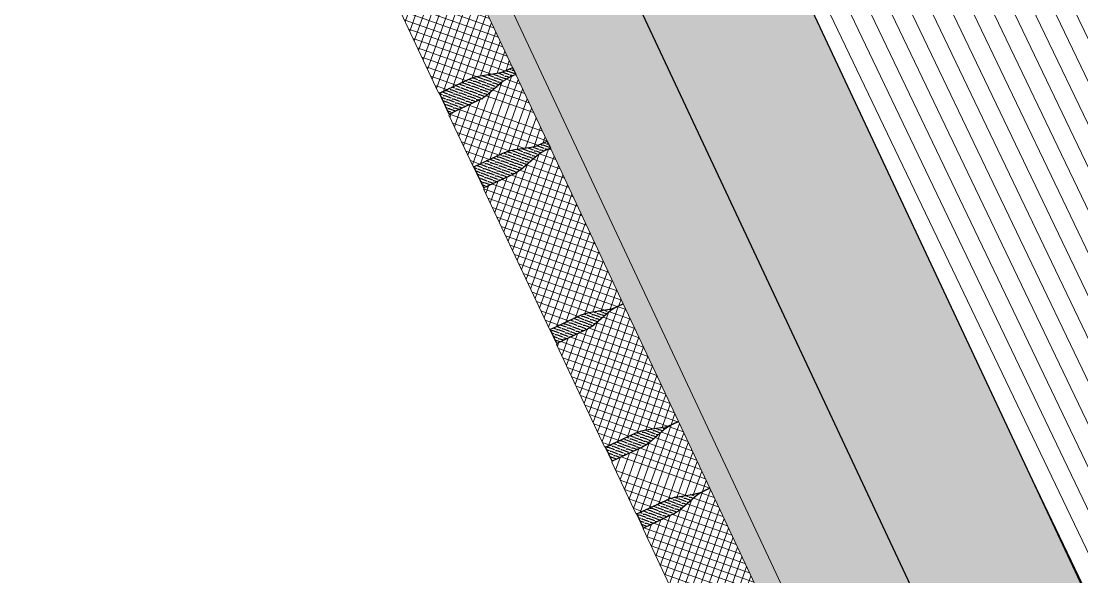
# Model space of a CAD drawing. Header units: metres. Extents: x 678805 to 1359287, y 2747329 to 5497370.
# Drawn here: x 679531.347 to 679532.712, y 2747448.422 to 2747449.138 of the extents above; entities that cross this region are included whole.
import ezdxf

# ---------------------------------------------------------------- set-up
doc = ezdxf.new("R2010")
doc.units = ezdxf.units.M
doc.layers.add('02-L-Waterfeatures 01', color=7, linetype='Continuous', true_color=0x4da6ff)
doc.layers.add('XREF_MON_WATERFEATURE$0$EIT_3 TR sorra', color=7, linetype='Continuous', true_color=0xd8ceb0)
doc.layers.add('XREF_MON_WATERFEATURE$0$-aux', color=50, linetype='Continuous', plot=False)
doc.layers.add('XREF_MON_WATERFEATURE$0$00_Aux', color=6, linetype='Continuous', plot=False)
doc.layers.add('XREF_MON_WATERFEATURE$0$02-L-projecció', color=7, linetype='Continuous', lineweight=5, true_color=0x636363)
doc.layers.add('XREF_MON_WATERFEATURE$0$3-TR tot_u', color=7, linetype='Continuous', lineweight=5, true_color=0x787878)
doc.layers.add('XREF_MON_WATERFEATURE$0$02-L-SEC-View 1', color=7, linetype='Continuous')
for name, color, linetype, lineweight in [('XREF_MON_WATERFEATURE$0$02-L-seccionat', 6, 'Continuous', 5), ('XREF_MON_WATERFEATURE$0$3-TR Formigó', 252, 'Continuous', 0), ('XREF_MON_WATERFEATURE$0$3-TR terra compactada', 45, 'Continuous', 0), ('XREF_MON_WATERFEATURE$0$3-TR Tot-u', 37, 'Continuous', 0)]:
    doc.layers.add(name, color=color, linetype=linetype, lineweight=lineweight)
pattern_1 = [(44.99999999999999, (-2.950745612382889, 0.02301507885567844), (-0.006735192090801862, 0.006735192090801865), []), (134.9999999999999, (-2.950745612382889, 0.02301507885567844), (-0.006735192090801865, -0.006735192090801862), [])]
pattern_2 = [(43.98579928974752, (11.0618893946521, -101.1294465593528), (0.00192727512556013, 0.006603891924047489), [0.008532812500000061, -0.001706562500000013, 0, -0.001706562500000013])]

# ---------------------------------------------------------------- blocks, each defined once
blk = doc.blocks.new('XREF_MON_WATERFEATURE$0$General Section WaterFalls')
at = {"layer": 'XREF_MON_WATERFEATURE$0$3-TR Formigó'}
h = blk.add_hatch(dxfattribs=at)
h.set_pattern_fill('ANSI37', color=256, scale=0.002999999999999999, angle=-18.27604261022104, style=0)
h.set_pattern_definition(pattern_1)
edge = h.paths.add_edge_path()
edge.add_line((40.78074249159545, -31.14217662625015), (40.78080639402544, -31.13398109655752))
edge.add_arc((40.73239030689001, -31.13360357261263), 0.04841755882590122, -0.4467548583182131, 15.55226428892074)
edge.add_line((40.77903511887416, -31.12062198901549), (40.77325036887429, -31.09983651746579))
edge.add_arc((40.82830268191174, -31.08451505936682), 0.05714459101218528, 179.5532511125338, 195.5522702470631, ccw=False)
edge.add_line((40.77115982910618, -31.08406949369237), (40.77148048670337, -31.04294546977011))
edge.add_line((40.77148048579693, -31.04294546949677), (40.77068330433258, -31.04293925332833))
edge.add_line((40.7706833044067, -31.04293925315142), (40.77068988635987, -31.04209520286129))
edge.add_line((40.770689886529, -31.04209520341828), (40.62486844806742, -31.04095818038771))
edge.add_line((40.62486844789237, -31.04095818055794), (40.62486186800811, -31.04180223349293))
edge.add_line((40.62486186809838, -31.04180223308504), (40.62406468614412, -31.04179601283161))
edge.add_line((40.62406468577683, -31.0417960123159), (40.62374402771015, -31.0829200395159))
edge.add_arc((40.56660117954016, -31.08247447689064), 0.0571445857302265, -16.445765776522194, -0.4467466918054015, ccw=False)
edge.add_line((40.62140787485987, -31.09865254489705), (40.61529970650106, -31.1193452880593))
edge.add_arc((40.66173640405759, -31.13305267086253), 0.04841755091846363, 163.5542290581637, 179.5532481786626)
edge.add_line((40.61332032456994, -31.1326751485467), (40.6132564204818, -31.14087067769172))
edge.add_line((40.61325642140582, -31.14087067777291), (40.78074249238805, -31.14217662621891))
h = blk.add_hatch(dxfattribs=at)
h.set_pattern_fill('ANSI37', color=256, scale=0.002999999999999999, angle=-18.27604261022104, style=0)
h.set_pattern_definition(pattern_1)
edge = h.paths.add_edge_path()
edge.add_line((40.87570266285911, -31.14292056113482), (40.87576656775654, -31.13472503176666))
edge.add_arc((40.82735047629103, -31.13434751657769), 0.04841756329248895, -0.4467438236486732, 15.55227535667759)
edge.add_line((40.87399528967217, -31.12136592250317), (40.86821054018952, -31.10058045161469))
edge.add_arc((40.92326285364106, -31.08525899518281), 0.05714459042789036, 179.553249814863, 195.5522689535439, ccw=False)
edge.add_line((40.86611999943852, -31.08481342811137), (40.86644065755294, -31.04368940485033))
edge.add_line((40.86644065799192, -31.04368940577842), (40.86564347670908, -31.04368318868913))
edge.add_line((40.86564347613603, -31.04368318803608), (40.86565005797866, -31.04283913770945))
edge.add_line((40.86565005872399, -31.04283913807012), (40.7923544927027, -31.04226762696392))
edge.add_line((40.79235449247062, -31.04226762708277), (40.79234791022539, -31.04311167825724))
edge.add_line((40.79234791034833, -31.04311167774722), (40.79155072905732, -31.04310545771284))
edge.add_line((40.79155072849244, -31.04310545767657), (40.79123007072191, -31.08422948546477))
edge.add_arc((40.73408722411841, -31.08378392434679), 0.05714458402054452, -16.445764324364518, -0.44674515957092353, ccw=False)
edge.add_line((40.78889391804114, -31.09996199049056), (40.7827857487625, -31.12065473383942))
edge.add_arc((40.8292224467732, -31.1343621131964), 0.04841755135676758, 163.554232349569, 179.5532514948844)
edge.add_line((40.78080636868253, -31.13398459483869), (40.78074246617749, -31.14218012401614))
edge.add_line((40.78074246505275, -31.14218012383208), (40.87570266183008, -31.14292056124214))
h = blk.add_hatch(dxfattribs=at)
h.set_pattern_fill('ANSI37', color=256, scale=0.002999999999999999, angle=-18.27604261022104, style=0)
h.set_pattern_definition(pattern_1)
edge = h.paths.add_edge_path()
edge.add_line((41.04318873258308, -31.14422650914639), (41.04325263501307, -31.13603097945376))
edge.add_arc((40.99483654880896, -31.13565345527604), 0.04841755882590122, -0.4467548583182131, 15.55226428892074)
edge.add_line((41.04148136079311, -31.12267187191173), (41.03569661079324, -31.10188640036203))
edge.add_arc((41.09074892429635, -31.08656494272873), 0.05714459110889258, 179.5532510767952, 195.5522701820825, ccw=False)
edge.add_line((41.03360607055947, -31.08611937658861), (41.03392672815666, -31.04499535266635))
edge.add_line((41.03392672818154, -31.04499535262585), (41.03312954671719, -31.0449891364574))
edge.add_line((41.03312954585999, -31.04498913604766), (41.03313612781316, -31.04414508575753))
edge.add_line((41.03313612937927, -31.04414508631453), (40.88731469091769, -31.04300806328396))
edge.add_line((40.88731469027698, -31.04300806345418), (40.88730811039272, -31.04385211638917))
edge.add_line((40.88730811048299, -31.04385211574845), (40.88651092852873, -31.04384589549502))
edge.add_line((40.8865109286271, -31.04384589521214), (40.88619027056043, -31.08496992241214))
edge.add_arc((40.82904742145911, -31.08452436001971), 0.05714458561940226, -16.445765772794118, -0.4467466560668072, ccw=False)
edge.add_line((40.88385411631316, -31.10070242779329), (40.87774594795435, -31.12139517095554))
edge.add_arc((40.92418264551088, -31.13510255352594), 0.0484175508021077, 163.5542290625637, 179.5532482208429)
edge.add_line((40.87576656602323, -31.13472503144294), (40.87570266193509, -31.14292056058796))
edge.add_line((40.87570266285911, -31.14292056113482), (41.04318873384134, -31.14422650958082))
h = blk.add_hatch(dxfattribs=at)
h.set_pattern_fill('ANSI37', color=256, scale=0.002999999999999999, angle=-18.27604261022104, style=0)
h.set_pattern_definition(pattern_1)
edge = h.paths.add_edge_path()
edge.add_line((41.26441874913871, -31.14595149224624), (41.26448265348342, -31.13775596269555))
edge.add_arc((41.21606656676158, -31.13737844559364), 0.04841755849467181, -0.4467466283651467, 15.55227254300524)
edge.add_line((41.26271137595177, -31.12439685501158), (41.25692662650461, -31.10361138364442))
edge.add_arc((41.31197894364595, -31.08828992489725), 0.05714459466022873, 179.5532509293158, 195.5522700439978, ccw=False)
edge.add_line((41.25483608664945, -31.08784435945563), (41.2551567446888, -31.0467203356794))
edge.add_line((41.25515674473718, -31.04672033595853), (41.25435956379005, -31.0467141204513))
edge.add_line((41.25435956381261, -31.046714119846), (41.25436614473541, -31.04587006970598))
edge.add_line((41.25436614453793, -31.04587006964721), (41.05480076227997, -31.04431398650634))
edge.add_line((41.05480076232925, -31.04431398678571), (41.05479418011951, -31.0451580374815))
edge.add_line((41.05479418067262, -31.04515803745016), (41.05399700019498, -31.0451518186652))
edge.add_line((41.05399699974805, -31.04515181900933), (41.05367634156675, -31.08627584470028))
edge.add_arc((40.99653348326683, -31.08583028404973), 0.05714459453390366, -16.445762793266, -0.44674364543789125, ccw=False)
edge.add_line((41.05134018836543, -31.10200835159048), (41.04523201849451, -31.12270109376295))
edge.add_arc((41.0916687194258, -31.13640847196802), 0.04841755342405468, 163.5542355793745, 179.5532547029849)
edge.add_line((41.04325263854116, -31.13603095547296), (41.04318873526231, -31.14422648439486))
edge.add_line((41.04318873444572, -31.14422648400068), (41.26441874859655, -31.14595149185926))
h = blk.add_hatch(dxfattribs=at)
h.set_pattern_fill('ANSI37', color=256, scale=0.002999999999999999, angle=-18.27604261022104, style=0)
h.set_pattern_definition(pattern_1)
edge = h.paths.add_edge_path()
edge.add_line((41.36937864311039, -31.14676990080625), (41.36944254800782, -31.1385743714381))
edge.add_arc((41.32102645700797, -31.13819685648195), 0.04841756340331319, -0.4467438658289858, 15.55227527998455)
edge.add_line((41.36767127085477, -31.12521526217461), (41.36188652137212, -31.10442979128612))
edge.add_arc((41.41693883389235, -31.08910833485425), 0.05714459068712686, 179.5532502593328, 195.5522693413966, ccw=False)
edge.add_line((41.35979598015547, -31.08866276824847), (41.36011663826988, -31.04753874498742))
edge.add_line((41.3601166382432, -31.04753874521703), (41.35931945696036, -31.04753252812773))
edge.add_line((41.3593194577843, -31.04753252817318), (41.35932603962692, -31.04668847784654))
edge.add_line((41.35932603990659, -31.04668847797439), (41.2860304738853, -31.04611696686818))
edge.add_line((41.2860304727219, -31.0461169667542), (41.28602389047668, -31.04696101792867))
edge.add_line((41.28602389059961, -31.04696101788431), (41.2852267093086, -31.04695479784993))
edge.add_line((41.28522671014071, -31.0469547980465), (41.28490605237018, -31.0880788258347))
edge.add_arc((41.22776320436969, -31.08763326401822), 0.05714458413136875, -16.44576432809248, -0.44674519530951784, ccw=False)
edge.add_line((41.28256989829242, -31.10381133016199), (41.27646172901378, -31.12450407351086))
edge.add_arc((41.32289842888713, -31.13821145263501), 0.04841755137164028, 163.5542329003365, 179.5532520194679)
edge.add_line((41.27448234939948, -31.13783393404447), (41.27441844689443, -31.14602946322191))
edge.add_line((41.27441844670102, -31.14602946303785), (41.36937864347835, -31.14676990044791))
h = blk.add_hatch(dxfattribs=at)
h.set_pattern_fill('ANSI37', color=256, scale=0.002999999999999999, angle=-18.27604261022104, style=0)
h.set_pattern_definition(pattern_1)
edge = h.paths.add_edge_path()
edge.add_line((41.60060835490003, -31.14857288566418), (41.60067225924474, -31.14037735611349))
edge.add_arc((41.55225617205724, -31.13999983854592), 0.04841755860549605, -0.4467466705454593, 15.55227246631219)
edge.add_line((41.59890098311007, -31.12701824912801), (41.59311623366291, -31.10623277776085))
edge.add_arc((41.64816854987293, -31.09091131924652), 0.05714459440099222, 179.553250484846, 195.5522696561451, ccw=False)
edge.add_line((41.59102569287643, -31.09046575264074), (41.59134635091579, -31.04934172886451))
edge.add_line((41.59134635096416, -31.04934172937647), (41.59054917001703, -31.04933551386924))
edge.add_line((41.59054917003959, -31.04933551349677), (41.59055575096239, -31.04849146335675))
edge.add_line((41.59055575029925, -31.04849146353081), (41.39099036804129, -31.04693538038994))
edge.add_line((41.39099036809057, -31.04693537950516), (41.39098378588083, -31.04777943020095))
edge.add_line((41.39098378550261, -31.04777943110093), (41.39018660502498, -31.04777321231597))
edge.add_line((41.39018660597503, -31.04777321172878), (41.38986594779373, -31.08889723741973))
edge.add_arc((41.33272308949381, -31.08845167700201), 0.0571445946447279, -16.445762796994018, -0.44674368117648555, ccw=False)
edge.add_line((41.38752979459241, -31.10462974547409), (41.38142162472149, -31.12532248764655))
edge.add_arc((41.42785832611844, -31.1390298656188), 0.04841755342405468, 163.5542355793745, 179.5532547029849)
edge.add_line((41.37944224476814, -31.13865234912373), (41.37937834148929, -31.14684787804563))
edge.add_line((41.37937834160402, -31.14684787811711), (41.60060835575485, -31.14857288597569))
at = {"layer": 'XREF_MON_WATERFEATURE$0$3-TR terra compactada'}
h = blk.add_hatch(dxfattribs=at)
h.set_pattern_fill('LINE', color=256, scale=0.007499999999999998)
h.set_pattern_definition([(359.9999999999999, (-1.593222050461918, -1.450000001117587), (3.469446951953614e-18, 0.0238125), [])])
edge = h.paths.add_edge_path(flags=16)
edge.add_arc((87.91270721703768, -34.89102650922723), 0.03000000000000113, 0, 360)
h.paths.add_polyline_path([(60.86794612370431, -34.06345526850782), (60.86794612370431, -34.8165326055605), (77.28848761087283, -34.81653260439634), (77.28848760994151, -35.96653260430321), (94.02980208816007, -35.96653260337189), (94.02346620196477, -34.53352967253886), (88.77741158520803, -34.42881766473874), (88.7764219455421, -34.4783984052483), (88.67512278445065, -34.8564527768176), (84.06023222394288, -34.76436978625134), (83.96552849235013, -34.41241660504602), (83.95774579746649, -34.38224918977357), (83.95875280490145, -34.33179827523418), (79.98875382728875, -34.25026744417846), (79.98875382775441, -35.78771875007078), (77.43852502759546, -35.78771875007078), (77.43852502852678, -35.43748732609674), (78.61814005719498, -35.43770227907225), (78.05505687510595, -33.4629564518109), (67.10211191978306, -33.3788115279749), (67.01179703883827, -33.17811179091223), (66.85097349714488, -33.17687627975829), (63.56725041614845, -33.15126436809078), (63.56725041707978, -34.70336046814919), (61.01713174395263, -34.70336046768352), (61.01713174441829, -34.35336060426198), (62.10765844490379, -34.35336060402915), (61.58575402200222, -32.50950451311655), (50.6815704330802, -32.42573419259861), (50.59114177431911, -32.2250335814897), (50.42511908290908, -32.2237581287045), (47.14811543934047, -32.19819437991828), (47.14721526950598, -33.38156245509163), (44.99754665372893, -33.38156245509163), (44.99754665279761, -33.03156259073876), (45.56926759378985, -33.03156259120442), (45.14311256445944, -31.55625739693642), (34.2616229839623, -31.47266142093576), (34.17091776337475, -31.2719586850144), (34.00475173024461, -31.27068213094026), (30.72633214015514, -31.24511096207425), (30.72633214108646, -32.37863686797209), (28.57621343620121, -32.37863686820492), (28.57621343526989, -32.02863700361922), (29.14793437626213, -32.02863700361922), (28.72177934786305, -30.55333180958405), (17.8412764519453, -30.4697434140835), (17.68143947003409, -31.50181839196011), (28.27606689184904, -31.50181839149445), (28.27606689091772, -32.61037793336436), (44.44740463607013, -32.61037793196738), (44.44740463700145, -34.06345526920632)])
at = {"layer": 'XREF_MON_WATERFEATURE$0$3-TR Tot-u'}
h = blk.add_hatch(dxfattribs=at)
h.set_pattern_fill('EARTH', color=256, scale=0.004999999999999998, angle=-84.07414778341365)
h.set_pattern_definition([(275.9258522165863, (44.29588295286521, -32.63154151011258), (0.03485825126725671, -0.02830242601949161), [0.03175, -0.03175]), (275.9258522165863, (44.30772558040917, -32.63031229283661), (0.03485825126725671, -0.02830242601949161), [0.03175, -0.03175]), (275.9258522165863, (44.31956820748746, -32.62908307556063), (0.03485825126725671, -0.02830242601949161), [0.03175, -0.03175]), (5.925852216586345, (44.32392548862845, -32.63262087898329), (0.02830242601949161, 0.03485825126725671), [0.03174999999999994, -0.03174999999999994]), (5.925852216586345, (44.32515470543876, -32.64446350559592), (0.02830242601949161, 0.03485825126725671), [0.03174999999999994, -0.03174999999999994]), (5.925852216586345, (44.3263839231804, -32.65630613290705), (0.02830242601949161, 0.03485825126725671), [0.03174999999999994, -0.03174999999999994])])
h.paths.add_polyline_path([(34.26260966900736, -31.4726690009702), (45.14311256445944, -31.55625739693642), (45.22670621238649, -31.85156099428423), (45.99745839787647, -31.85156254423782), (45.99745968589559, -31.56282083503902), (45.37285237573087, -31.55802235053852), (45.31806802144274, -31.35759557317942), (34.17091776337475, -31.2719586850144)])
at = {"layer": 'XREF_MON_WATERFEATURE$0$3-TR tot_u'}
h = blk.add_hatch(dxfattribs=at)
h.set_pattern_fill('AR-CONC', color=256, scale=0.0002499999999999997, angle=90.27678088138283)
h.set_pattern_definition([(158.5528234916038, (-5.539041012525558e-06, -0.1028410240542144), (-0.01071414020334408, 0.04444703537656459), [0.004762499999999992, -0.05238749999999992]), (103.5528234916037, (-5.539041012525558e-06, -0.1028410240542144), (-0.042478511822929, -0.02355052202099124), [0.00380999999999999, -0.04191014604249986]), (209.0042681916038, (-0.000898381695151329, -0.09913711715489626), (-0.05319265014223657, 0.02089651386113734), [0.004047502199999994, -0.04452256114999994]), (154.7370234916037, (-0.01204552920535207, -0.1068818944040686), (-0.01159854796105582, 0.06759205884945055), [0.007143749999999993, -0.07858124999999992]), (205.1883811016037, (-0.01301207952201366, -0.1012492310255766), (-0.07752613342460271, 0.03658516449488297), [0.006071255784999993, -0.06678390203999988]), (99.73697466160377, (-0.01204552920535207, -0.1068818944040686), (-0.07752613342278562, 0.03658516449904599), [0.005714991767499993, -0.0628649329799999]), (129.5528234916038, (-0.0110559668391943, -0.09985168324783444), (0.01217751511735449, 0.04406843003303181), [0.004762499999999995, -0.05238749999999995]), (74.55282349160389, (-0.0110559668391943, -0.09985168324783444), (-0.04856998646426811, -3.622266203678892e-06), [0.003809999999999994, -0.04190999999999991]), (180.0042684916038, (-0.01004117308184505, -0.0961793134920299), (-0.03639247154533939, 0.04406480761108347), [0.004047502199999996, -0.04452248439999996]), (146.0528234916038, (-5.539041012525558e-06, -0.1028410240542144), (-0.02028587552938745, -0.005993882991116794), [0, -0.04140199999999994, 0, -0.04254499999999994, 0, -0.04206874999999994]), (116.0528234916039, (-5.539041012525558e-06, -0.1028410240542144), (-0.02905871588294157, 0.007867938773241594), [0, -0.02425699999999996, 0, -0.04044949999999992, 0, -0.01603374999999996]), (76.05282349160386, (0.004500031471252441, -0.1162656124215573), (-0.009427757665139926, 0.03259170348029379), [0, -0.01587499999999993, 0, -0.04952999999999986, 0, -0.06572249999999971]), (66.05282349160387, (0.006520467810332775, -0.1222856075037271), (-0.01780916575072015, 0.03308521069580599), [0, -0.02063749999999998, 0, -0.03289299999999997, 0, -0.04667249999999996])])
h.paths.add_polyline_path([(45.31806802144274, -31.35759557317942), (45.49559780023992, -31.2089550034143), (34.10312230791897, -31.12143342685886), (34.17091776337475, -31.2719586850144)])
at = {"layer": 'XREF_MON_WATERFEATURE$0$EIT_3 TR sorra'}
h = blk.add_hatch(dxfattribs=at)
h.set_pattern_fill('ANSI36', color=256, scale=0.001075000000000009, angle=-1.01420071025247, style=0, double=1)
h.set_pattern_definition([(43.98579928974752, (10.79944315366447, -101.1273966764566), (0.00192727512556013, 0.006603891924047489), [0.008532812500000061, -0.001706562500000013, 0, -0.001706562500000013])])
edge = h.paths.add_edge_path()
edge.add_line((40.78074246598408, -31.14218012290075), (40.78080636944444, -31.13398459305801))
edge.add_arc((40.7323902877979, -31.13360707531683), 0.04841755257304683, -0.446747268807744, 15.55227187194372)
edge.add_line((40.77903509233147, -31.12062548683025), (40.77325034430911, -31.09984001152005))
edge.add_arc((40.82830266142264, -31.08451855066232), 0.0571445942156798, 179.5532539892588, 195.5522731529117, ccw=False)
edge.add_line((40.77115980302915, -31.08407298754901), (40.77148048973426, -31.04294546836084))
edge.add_line((40.77148049045354, -31.04294546833262), (40.7915507591734, -31.04310196553674))
edge.add_line((40.79155075922608, -31.04310196638107), (40.79123007244591, -31.08422948505405))
edge.add_arc((40.73408721154556, -31.08378392038867), 0.05714459736739348, -16.445766153051807, -0.4467470114216212, ccw=False)
edge.add_line((40.78889391710982, -31.09996199188754), (40.7827857488179, -31.12065473261988))
edge.add_arc((40.82922243978828, -31.13436211482622), 0.0484175439073625, 163.5542282206263, 179.5532473088979)
edge.add_line((40.78080636728555, -31.13398459227756), (40.7807424647491, -31.14218012340623))
h = blk.add_hatch(dxfattribs=at)
h.set_pattern_fill('ANSI36', color=256, scale=0.001075000000000009, angle=-1.01420071025247, style=0, double=1)
h.set_pattern_definition(pattern_2)
edge = h.paths.add_edge_path()
edge.add_line((40.87570263817906, -31.14292405918241), (40.87576653991031, -31.13472852974941))
edge.add_arc((40.82735045487061, -31.1343510132283), 0.04841755708570963, -0.4467455132575356, 15.55227354001481)
edge.add_line((40.87399526266381, -31.12136942241341), (40.86821051460597, -31.10058394758189))
edge.add_arc((40.92326282989234, -31.08526249113493), 0.05714459220355843, 179.5532497589926, 195.5522688845015, ccw=False)
edge.add_line((40.86611997475848, -31.08481692359783), (40.8664406606543, -31.04368940463279))
edge.add_line((40.86644066032022, -31.0436894048471), (40.88651092943859, -31.04384589973084))
edge.add_line((40.88651093002409, -31.04384589963593), (40.88619024280992, -31.08497342110796))
edge.add_arc((40.82904739491642, -31.08452785713598), 0.0571445854768251, -16.4457662394492, -0.44674710053658373, ccw=False)
edge.add_line((40.88385408883914, -31.10070592584088), (40.8777459204012, -31.1213986670154))
edge.add_arc((40.9241826175712, -31.13510605064221), 0.04841755052477783, 163.554227419061, 179.553246562732)
edge.add_line((40.87576653808355, -31.13472852762789), (40.87570263691319, -31.14292406018851))
h = blk.add_hatch(dxfattribs=at)
h.set_pattern_fill('ANSI36', color=256, scale=0.001075000000000009, angle=-1.01420071025247, style=0, double=1)
h.set_pattern_definition(pattern_2)
edge = h.paths.add_edge_path()
edge.add_line((41.0431887069717, -31.14423000626266), (41.04325261043207, -31.13603447641991))
edge.add_arc((40.99483652971685, -31.13565695798025), 0.04841755268387107, -0.4467473109880312, 15.55227179525065)
edge.add_line((41.04148133425042, -31.12267537042499), (41.03569658622806, -31.10188989511478))
edge.add_arc((41.09074890241027, -31.08656843286008), 0.0571445943123871, 179.5532539535203, 195.5522730879311, ccw=False)
edge.add_line((41.03360604587942, -31.08612287044525), (41.03392673258453, -31.04499535125709))
edge.add_line((41.03392673097551, -31.04499535192735), (41.05399699969536, -31.04515184913148))
edge.add_line((41.05399699974805, -31.04515184834599), (41.05367631296788, -31.08627936701897))
edge.add_arc((40.99653345346451, -31.08583380421624), 0.05714459736739348, -16.445766153051807, -0.4467470114216212, ccw=False)
edge.add_line((41.05134015949443, -31.10201187571511), (41.04523199120251, -31.12270461644745))
edge.add_arc((41.09166868077591, -31.13641199679114), 0.04841754379100657, 163.5542282250263, 179.5532473510782)
edge.add_line((41.0432526092045, -31.1360344751738), (41.04318870666805, -31.14423000630247))
h = blk.add_hatch(dxfattribs=at)
h.set_pattern_fill('ANSI36', color=256, scale=0.001075000000000009, angle=-1.01420071025247, style=0, double=1)
h.set_pattern_definition([(43.98579928974752, (11.55556537630036, -101.1332958992571), (0.00192727512556013, 0.006603891924047489), [0.008532812500000061, -0.001706562500000013, 0, -0.001706562500000013])])
edge = h.paths.add_edge_path()
edge.add_line((41.27441841876134, -31.1460329615511), (41.26441872478942, -31.14595499076632))
edge.add_line((41.26441872492433, -31.14595499099232), (41.26448262702269, -31.13775946119017))
edge.add_arc((41.21606654534116, -31.13738193898462), 0.04841755279407357, -0.4467514048749424, 15.55226774490095)
edge.add_line((41.26271135127172, -31.12440035492182), (41.25692660177682, -31.1036148796157))
edge.add_arc((41.311978910584, -31.08829342154786), 0.05714458736414182, 179.5532512957519, 195.5522704501285, ccw=False)
edge.add_line((41.25483606150374, -31.08784785633907), (41.25515674732042, -31.0467203353863))
edge.add_line((41.25515674659982, -31.04672033526003), (41.28522671101664, -31.04695480136665))
edge.add_line((41.28522671107203, -31.04695480153896), (41.28490602430003, -31.08808232315702))
edge.add_arc((41.22776317084208, -31.08763676113449), 0.05714459073350465, -16.445765473899826, -0.44674634346989706, ccw=False)
edge.add_line((41.28256986988708, -31.10381482960656), (41.27646170155968, -31.12450757081758))
edge.add_arc((41.32289839582518, -31.13821494928561), 0.04841754612075075, 163.5542325475677, 179.553251692707)
edge.add_line((41.2744823214598, -31.13783743022941), (41.27441841803901, -31.14603296106602))
edge.add_line((41.27441841876134, -31.1460329615511), (41.26441872478942, -31.14595499076632))
h = blk.add_hatch(dxfattribs=at)
h.set_pattern_fill('ANSI36', color=256, scale=0.001075000000000009, angle=-1.01420071025247, style=0, double=1)
h.set_pattern_definition([(43.98579928974752, (11.66052526980639, -101.1341143101454), (0.00192727512556013, 0.006603891924047489), [0.008532812500000061, -0.001706562500000013, 0, -0.001706562500000013])])
edge = h.paths.add_edge_path()
edge.add_line((41.37937831273302, -31.14685137150809), (41.3693786187611, -31.14677340072331))
edge.add_line((41.36937861889601, -31.14677340071648), (41.36944252099437, -31.13857787091433))
edge.add_arc((41.32102643931285, -31.1382003496401), 0.04841755279407357, -0.4467514048749424, 15.55226774490095)
edge.add_line((41.36767124570906, -31.12521876394749), (41.36188649621416, -31.10443328864137))
edge.add_arc((41.41693880502135, -31.08911183197051), 0.05714458736414182, 179.5532512957519, 195.5522704501285, ccw=False)
edge.add_line((41.35979595594108, -31.08866626629606), (41.36011664175776, -31.04753874534329))
edge.add_line((41.36011664103717, -31.04753874544986), (41.39018660545398, -31.04777321155647))
edge.add_line((41.39018660597503, -31.04777321149595), (41.38986591920303, -31.08890073311402))
edge.add_arc((41.33272306574509, -31.08845517062582), 0.05714459062268041, -16.445765470171807, -0.44674630773130275, ccw=False)
edge.add_line((41.38752976525575, -31.10463324049488), (41.38142159692834, -31.1253259817059))
edge.add_arc((41.42785829026252, -31.1390333592426), 0.04841754623710667, 163.5542325431677, 179.5532516505266)
edge.add_line((41.37944221589714, -31.13865583995357), (41.37937831247635, -31.14685137079018))
edge.add_line((41.37937831273302, -31.14685137150809), (41.3693786187611, -31.14677340072331))
h = blk.add_hatch(dxfattribs=at)
h.set_pattern_fill('ANSI36', color=256, scale=0.001075000000000009, angle=-1.01420071025247, style=0, double=1)
h.set_pattern_definition([(62.26184189996857, (68.07752234721556, 216.894108738983), (-0.0002408934137096957, 0.006875154421344565), [0.008532812500000075, -0.001706562500000016, 0, -0.001706562500000016])])
h.paths.add_polyline_path([(34.10252279648557, -31.1214288212359), (45.49559780303389, -31.20895500085317), (45.49583161249757, -31.17895582946949), (34.10248376289383, -31.0901877048891)])
at = {"layer": 'XREF_MON_WATERFEATURE$0$-aux'}
for points in [[(40.78074246551841, -31.14218012336642), (40.78074246598408, -31.14218012290075), (40.78080636914819, -31.13398459344171, 0.06992251114754273), (40.77903509233147, -31.12062548683025), (40.77325034467503, -31.09984001144767, -0.06992251114800961), (40.77115980302915, -31.08407298754901), (40.77148049045354, -31.04294546833262), (40.79155075922608, -31.04310196638107), (40.79123007133603, -31.08422948396765, -0.0699225111484148), (40.78889391710982, -31.09996199188754), (40.78278574859723, -31.12065473338589, 0.06992251114798485), (40.78080636728555, -31.13398459227756), (40.78074246551841, -31.14218012336642), (40.78074246598408, -31.14218012290075)], [(40.87570263724774, -31.14292406011373), (40.87570263817906, -31.14292405918241), (40.87576654041186, -31.13472852949053, 0.06992251114754273), (40.87399526266381, -31.12136942241341), (40.86821051547304, -31.100583946798, -0.06992251114800961), (40.86611997475848, -31.08481692359783), (40.86644066032022, -31.0436894048471), (40.88651093002409, -31.04384589963593), (40.8861902425997, -31.08497342118062, -0.0699225111484148), (40.88385408883914, -31.10070592584088), (40.8777459198609, -31.12139866757207, 0.06992251114798485), (40.87576653808355, -31.13472852762789), (40.87570263724774, -31.14292406011373), (40.87570263817906, -31.14292405918241)], [(41.04318870650604, -31.144230005797), (41.0431887069717, -31.14423000626266), (41.04325261106715, -31.13603447563946, 0.06992251114754273), (41.04148133425042, -31.12267537042499), (41.03569658659399, -31.10188989480957, -0.06992251114800961), (41.03360604587942, -31.08612287044525), (41.03392673097551, -31.04499535192735), (41.05399699974805, -31.04515184834599), (41.05367631372064, -31.08627936732955, -0.0699225111484148), (41.05134015949443, -31.10201187571511), (41.04523199098185, -31.1227046160493, 0.06992251114798485), (41.0432526092045, -31.1360344751738), (41.04318870650604, -31.144230005797), (41.0431887069717, -31.14423000626266)], [(41.27441841876134, -31.1460329615511), (41.26441872492433, -31.14595499099232), (41.2644826262258, -31.13775946106762, 0.06992251114754273), (41.26271135127172, -31.12440035492182), (41.25692660128698, -31.10361487884074, -0.06992251114800961), (41.25483606150374, -31.08784785633907), (41.25515674659982, -31.04672033526003), (41.28522671107203, -31.04695480153896), (41.28490602504462, -31.08808232331648, -0.0699225111484148), (41.28256986988708, -31.10381482960656), (41.27646170230582, -31.12450757110491, 0.06992251114798485), (41.2744823214598, -31.13783743022941), (41.27441841876134, -31.1460329615511), (41.26441872492433, -31.14595499099232)], [(41.37937831273302, -31.14685137150809), (41.36937861889601, -31.14677340071648), (41.36944252159446, -31.13857787009329, 0.06992251114754273), (41.36767124570906, -31.12521876394749), (41.36188649572432, -31.10443328903057, -0.06992251114800961), (41.35979595594108, -31.08866626629606), (41.36011664103717, -31.04753874544986), (41.39018660597503, -31.04777321149595), (41.38986591948196, -31.08890073327348, -0.0699225111484148), (41.38752976525575, -31.10463324049488), (41.38142159720883, -31.12532598152757, 0.06992251114798485), (41.37944221589714, -31.13865583995357), (41.37937831273302, -31.14685137150809), (41.36937861889601, -31.14677340071648)]]:
    blk.add_lwpolyline(points, format="xyb", dxfattribs=at)
at = {"layer": 'XREF_MON_WATERFEATURE$0$00_Aux'}
blk.add_lwpolyline([(34.26260966900736, -31.4726690009702), (45.14311256445944, -31.55625739693642), (45.22670621238649, -31.85156099428423), (45.99745839787647, -31.85156254423782), (45.99745968589559, -31.56282083503902), (45.37285237573087, -31.55802235053852), (45.31806802144274, -31.35759557317942), (34.17091776337475, -31.2719586850144)], close=True, dxfattribs=at)
at = {"layer": 'XREF_MON_WATERFEATURE$0$02-L-projecció'}
for points in [[(30.72633214015514, -31.24511096207425), (34.00475173024461, -31.27068213094026), (34.17091776337475, -31.2719586850144), (34.2616229839623, -31.47266142093576), (45.14311256445944, -31.55625739693642), (45.56926759378985, -33.03156259120442), (44.99754665279761, -33.03156259073876), (44.99754665372893, -33.38156245509163), (47.14721526950598, -33.38156245509163), (47.14811543934047, -32.19819437991828), (50.42511908290908, -32.2237581287045), (50.59114177431911, -32.2250335814897), (50.6815704330802, -32.42573419259861), (61.58575402200222, -32.50950451311655), (62.10765844490379, -34.35336060402915), (61.01713174441829, -34.35336060426198), (61.01713174395263, -34.70336046768352), (63.56725041707978, -34.70336046814919), (63.56725041614845, -33.15126436809078), (66.85097349714488, -33.17687627975829)], [(34.10252279648557, -31.1214288212359), (45.49559780256823, -31.20895500155166)], [(30.72633214015514, -31.24549599387683), (45.49444547714666, -31.35895057534799)], [(34.26260966900736, -31.4726690009702), (45.14311256445944, -31.55625739693642)]]:
    blk.add_lwpolyline(points, dxfattribs=at)
at = {"layer": 'XREF_MON_WATERFEATURE$0$02-L-seccionat'}
for points in [[(40.78074249159545, -31.14217662625015), (40.7808063942939, -31.1339810974896, 0.06992251114875708), (40.77903511887416, -31.12062198901549), (40.77325036982074, -31.09983651665971, -0.0699225111482901), (40.77115982910618, -31.08406949369237), (40.77148048579693, -31.04294546949677), (40.7706833044067, -31.04293925315142), (40.770689886529, -31.04209520341828), (40.62486844789237, -31.04095818055794), (40.62486186809838, -31.04180223308504), (40.62406468577683, -31.0417960123159), (40.62374402862042, -31.08292004046962, -0.0699225111482901), (40.62140787485987, -31.09865254489705), (40.61529970588163, -31.11934528872371, 0.06992251114875708), (40.61332032456994, -31.1326751485467), (40.61325642140582, -31.14087067777291)], [(40.87570266285911, -31.14292056113482), (40.87576656695455, -31.1347250319086, 0.06992251114875708), (40.87399528967217, -31.12136592250317), (40.86821054061875, -31.10058045154437, -0.0699225111482901), (40.86611999943852, -31.08481342811137), (40.86644065799192, -31.04368940577842), (40.86564347613603, -31.04368318803608), (40.86565005872399, -31.04283913807012), (40.79235449247062, -31.04226762708277), (40.79234791034833, -31.04311167774722), (40.79155072849244, -31.04310545767657), (40.79123007180169, -31.08422948559746, -0.0699225111482901), (40.78889391804114, -31.09996199049056), (40.78278574859723, -31.12065473385155, 0.06992251114875708), (40.78080636868253, -31.13398459483869), (40.78074246505275, -31.14218012383208)], [(41.04318873258308, -31.14422650914639), (41.04325263621286, -31.13603097992018, 0.06992251114875708), (41.04148136079311, -31.12267187191173), (41.03569661080837, -31.10188639955595, -0.0699225111482901), (41.03360607055947, -31.08611937658861), (41.03392672818154, -31.04499535262585), (41.03312954585999, -31.04498913604766), (41.03313612937927, -31.04414508631453), (40.88731469027698, -31.04300806345418), (40.88730811048299, -31.04385211574845), (40.8865109286271, -31.04384589521214), (40.88619027007371, -31.08496992336586, -0.0699225111482901), (40.88385411631316, -31.10070242779329), (40.87774594826624, -31.12139517185278, 0.06992251114875708), (40.87576656602323, -31.13472503144294), (40.87570266285911, -31.14292056113482)], [(41.26441874913871, -31.14595149224624), (41.26448265369982, -31.13775596232153, 0.06992251114875708), (41.26271137595177, -31.12439685501158), (41.25692662736401, -31.10361138312146, -0.0699225111482901), (41.25483608664945, -31.08784435945563), (41.25515674473718, -31.04672033595853), (41.25435956381261, -31.046714119846), (41.25436614453793, -31.04587006964721), (41.05480076232925, -31.04431398678571), (41.05479418067262, -31.04515803745016), (41.05399699974805, -31.04515181900933), (41.05367634166032, -31.08627584460191, -0.0699225111482901), (41.05134018836543, -31.10200835159048), (41.0452320179902, -31.12270109425299, 0.06992251114875708), (41.04325263854116, -31.13603095547296), (41.04318873444572, -31.14422648400068)], [(41.36937864311039, -31.14676990080625), (41.36944254860282, -31.13857437251136, 0.06992251114875708), (41.36767127085477, -31.12521526217461), (41.36188652133569, -31.1044297919143, -0.0699225111482901), (41.35979598015547, -31.08866276824847), (41.3601166382432, -31.04753874521703), (41.3593194577843, -31.04753252817318), (41.35932603990659, -31.04668847797439), (41.2860304727219, -31.0461169667542), (41.28602389059961, -31.04696101788431), (41.28522671014071, -31.0469547980465), (41.28490605251864, -31.08807882573456, -0.0699225111482901), (41.28256989829242, -31.10381133016199), (41.27646172931418, -31.12450407352298, 0.06992251114875708), (41.27448234939948, -31.13783393404447), (41.27441844670102, -31.14602946303785)], [(41.60060835490003, -31.14857288566418), (41.60067225946113, -31.14037735620514, 0.06992251114875708), (41.59890098311007, -31.12701824912801), (41.59311623312533, -31.10623277677223, -0.0699225111482901), (41.59102569287643, -31.09046575264074), (41.59134635096416, -31.04934172937647), (41.59054917003959, -31.04933551349677), (41.59055575029925, -31.04849146353081), (41.39099036809057, -31.04693537950516), (41.39098378550261, -31.04777943110093), (41.39018660597503, -31.04777321172878), (41.3898659478873, -31.08889723755419, -0.0699225111482901), (41.38752979459241, -31.10462974547409), (41.38142162421718, -31.12532248836942, 0.06992251114875708), (41.37944224476814, -31.13865234912373), (41.37937834160402, -31.14684787811711)]]:
    blk.add_lwpolyline(points, format="xyb", close=True, dxfattribs=at)
blk = doc.blocks.new('XREF_MON_WATERFEATURE$0$A$Ca85af6e3')
h = blk.add_hatch()
h.set_pattern_fill('LINE', color=251)
h.set_pattern_definition([(0, (-35335.08440668798, 7618.781380179147), (0, 3.175), [])])
edge = h.paths.add_edge_path()
edge.add_ellipse((70.91554225331492, 1592.064575566209), major_axis=(11.93666923723522, 104.3585951131199), ratio=0.5506027927990024, start_angle=85.52494662937548, end_angle=179.3672073097603)
edge.add_arc((-6552.956222560995, 1773.010541866361), 6617.450988442735, 353.0239692677673, 357.52966995267104, ccw=False)
edge.add_arc((2781.575268187735, 956.4277847538915), 2766.099097561718, 179.7334952261403, 191.076632758839)
edge.add_arc((5926.961190964881, 1827.484592715849), 6025.449616992571, 193.4596283253005, 193.8730734638505)
edge.add_arc((-429.5484248987414, 63.45860202919812), 599.0169915102613, -1.1900368473059189, 32.210288881709005, ccw=False)
edge.add_arc((5926.961190964888, 1827.484592715815), 6025.449616992571, 197.147178570551, 197.3629604975428)
edge.add_line((176.0705408885478, 29.34671764049745), (192.5834128403585, 29.34671764049745))
edge.add_arc((-460.3810279260142, 175.1930260364252), 669.0543375377407, 347.4090708890631, 381.9238036826928)
edge.add_arc((-744.7429966644922, 715.1286867268573), 950.3977925524678, 342.2255438690799, 359.9999999999977)
edge.add_arc((-16.80789719409222, 808.7249271548362), 241.3501730589516, 337.1821562516513, 382.1698184303085)
edge.add_arc((-725.8816696663489, 1073.439194002922), 948.6083617405131, 349.4527021251008, 377.7910819871251)
edge.add_arc((-19.95758822909556, 1293.796615236422), 209.1966206430407, 19.4000376960265, 68.01577426595401)
blk = doc.blocks.new('XREF_MON_WATERFEATURE')
at = {"rotation": 115.5575828871378}
blk.add_blockref('XREF_MON_WATERFEATURE$0$General Section WaterFalls', (679521.7318272466, 2747398.310749386), dxfattribs=at)
at = {"layer": 'XREF_MON_WATERFEATURE$0$02-L-SEC-View 1', "ltscale": 2, "xscale": -0.001000000000000003, "yscale": 0.001000000000000003, "zscale": 0.001000000000000002, "rotation": 115.5575828891013}
blk.add_blockref('XREF_MON_WATERFEATURE$0$A$Ca85af6e3', (679531.6339984616, 2747449.654431167, -1.866144909988847e-06), dxfattribs=at)

msp = doc.modelspace()

# ---------------------------------------------------------------- block references
at = {"layer": '02-L-Waterfeatures 01', "color": 18, "true_color": 0x000000}
msp.add_blockref('XREF_MON_WATERFEATURE', (0, 0), dxfattribs=at)

doc.saveas('drawing.dxf')
